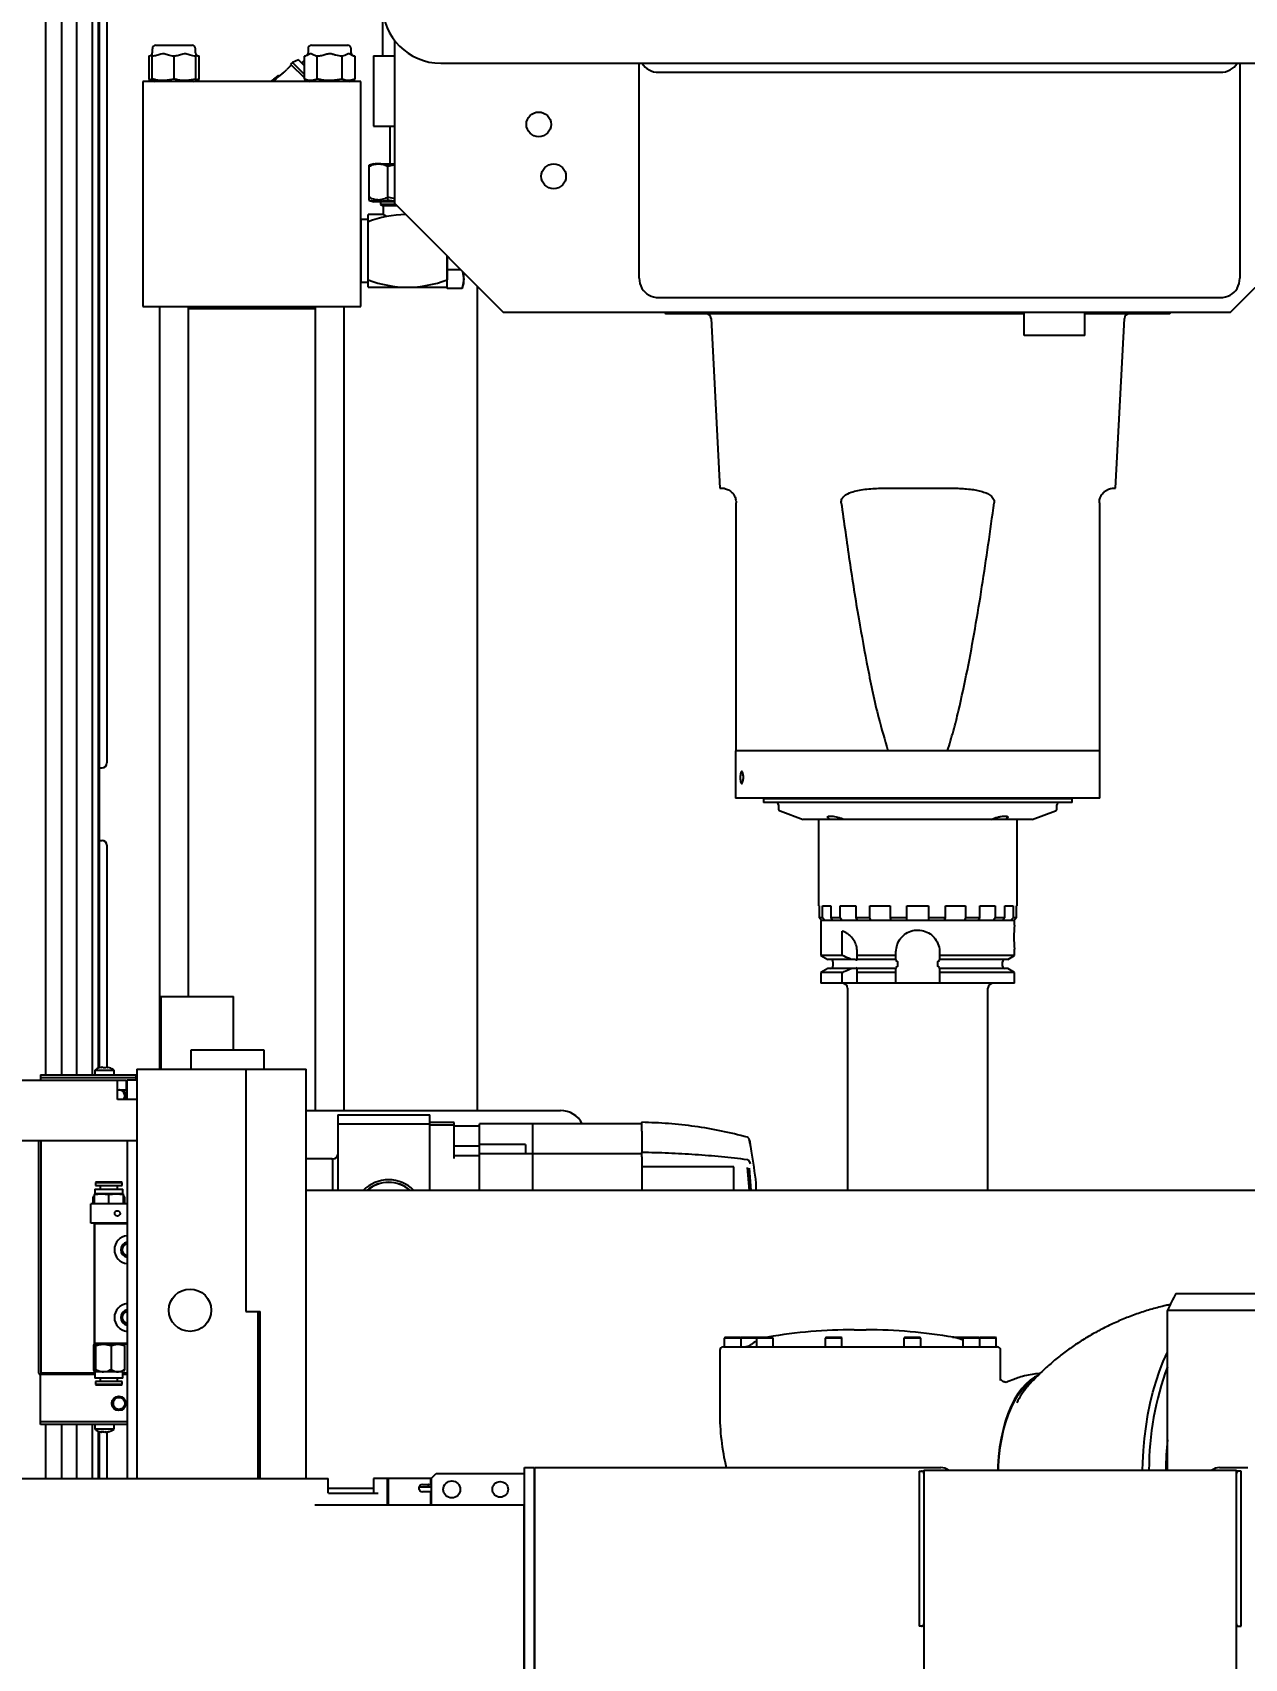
# Model space of a CAD drawing. Header units: inches. Extents: x -347369 to -260369, y 119522 to 149869.
# Drawn here: x -282846 to -282345, y 139435 to 140106 of the extents above; entities that cross this region are included whole.
import ezdxf

# ---------------------------------------------------------------- set-up
doc = ezdxf.new("R2010")
doc.units = ezdxf.units.IN
doc.header["$LTSCALE"] = 300
doc.layers.add('MACCHINA', color=40, linetype='Continuous')
doc.layers.add('QUOTE', color=7, linetype='Continuous')
doc.styles.get("Standard").update_dxf_attribs({"font": 'romans.shx'})
doc.dimstyles.new('sc1a100_pollici', dxfattribs={"dimscale": 100, "dimtxt": 3, "dimasz": 3, "dimexe": 0, "dimexo": 0, "dimgap": 1, "dimtad": 1, "dimzin": 12, "dimdsep": 46, "dimtxsty": 'Standard', "dimblk": 'CLOSEDBLANK', "dimcen": 1, "dimclrd": 253, "dimclre": 253, "dimclrt": 2, "dimadec": 0, "dimazin": 3, "dimtfac": 1, "dimtmove": 0, "dimatfit": 1, "dimldrblk": 'CLOSEDBLANK', "dimfxl": 1, "dimtolj": 1, "dimtzin": 0, "dimarcsym": 0})

# ---------------------------------------------------------------- blocks, each defined once
blk = doc.blocks.new('_ClosedBlank')
at = {"color": 0, "linetype": 'ByBlock', "lineweight": -2}
for p, q in [((-1, 0.1667), (0, 0)), ((-1, 0.1667), (-1, -0.1667)), ((0, 0), (-1, -0.1667))]:
    blk.add_line(p, q, dxfattribs=at)
blk = doc.blocks.new('*D10')
at = {"layer": 'Defpoints', "color": 0, "transparency": 16777216}
for p in [(-300380.17, 144199.66), (-282330.17, 140899.66), (-300380.17, 139125.63)]:
    blk.add_point(p, dxfattribs=at)
at = {"layer": 'QUOTE', "color": 253, "lineweight": -2, "transparency": 16777216}
for p, q in [((-300380.17, 139125.63), (-300380.17, 144199.66)), ((-282630.17, 144199.66), (-300080.17, 144199.66)), ((-282330.17, 140899.66), (-282330.17, 144199.66))]:
    blk.add_line(p, q, dxfattribs=at)
at = {"layer": 'QUOTE', "color": 253, "lineweight": -2, "transparency": 16777216, "xscale": 300, "yscale": 300, "zscale": 300, "rotation": 180}
blk.add_blockref('_ClosedBlank', (-300380.17, 144199.66), dxfattribs=at)
at = {"layer": 'QUOTE', "color": 253, "lineweight": -2, "transparency": 16777216, "xscale": 300, "yscale": 300, "zscale": 300}
blk.add_blockref('_ClosedBlank', (-282330.17, 144199.66), dxfattribs=at)
at = {"layer": 'QUOTE', "color": 2, "transparency": 16777216, "char_height": 300, "attachment_point": 5}
for s, insert in [('\\A1;18050', (-291355.17, 144449.66)), ('\\A1;[59\'-2 5/8"]', (-291355.17, 143871.08))]:
    blk.add_mtext(s, dxfattribs=dict(at, insert=insert))
blk = doc.blocks.new('A$C27be3406')
at = {"layer": 'MACCHINA'}
for p, q in [((-371, 1370), (-371, 1097)), ((-510.14, 1204.85), (-510.14, 676.15)), ((-503.64, 1204.85), (-503.64, 676.15)), ((-497.36, 1204.85), (-497.36, 676.15)), ((-490.86, 1204.85), (-490.86, 676.15)), ((-488.5, 1202.11), (-488.5, 678.89)), ((-488, 1201.93), (-488, 679.05)), ((-484.89, 1155), (-484.89, 805)), ((-366, 1036), (-366, 1103.34)), ((-467.54, 1096.87), (-467.54, 1087.44)), ((-466.15, 1087.44), (-466.15, 1096.87)), ((-466.08, 1099.94), (-466.08, 1098.33)), ((-457.15, 1096.87), (-457.15, 1087.44)), ((-448.22, 1098.33), (-448.22, 1099.94)), ((-448.15, 1087.44), (-448.15, 1096.87)), ((-446.76, 1087.44), (-446.76, 1096.87)), ((-405.77, 1095.39), (-408.24, 1094.33)), ((-403.24, 1092.87), (-405.77, 1095.39)), ((-403.24, 1095.3), (-404.46, 1094.08)), ((-403.24, 1087.44), (-403.24, 1096.87)), ((-401.78, 1099.94), (-401.78, 1098.33)), ((-398.05, 1087.44), (-398.05, 1096.87)), ((-387.65, 1087.44), (-387.65, 1096.87)), ((-383.92, 1098.33), (-383.92, 1099.94)), ((-382.46, 1096.87), (-382.46, 1087.44)), ((-374.75, 1097), (-374.75, 1068)), ((-374.75, 1097), (-366, 1097)), ((-414.2, 1088.74), (-416.01, 1087.37)), ((-414.9, 1087.58), (-415.26, 1087.94)), ((-413.98, 1088.52), (-415.04, 1087.72)), ((-414.09, 1088.82), (-414.2, 1088.74)), ((-413.98, 1088.52), (-414.2, 1088.74)), ((-413.89, 1088.62), (-414.09, 1088.82)), ((-412.11, 1089.96), (-414, 1088.54)), ((-408.95, 1092.92), (-410.53, 1091.33)), ((-408.24, 1094.33), (-408.95, 1093.62)), ((-408.95, 1093.62), (-403.24, 1087.92)), ((-403.24, 1089.33), (-408.24, 1094.33)), ((-347, 1094), (5, 1094)), ((-265, 1005.26), (-265, 1094)), ((-257, 1090.24), (-25, 1090.24)), ((-17, 1094), (-17, 1005.26)), ((-380, 1086.5), (-470, 1086.5)), ((-470, 1086.5), (-470, 993.5)), ((-467.54, 1087.44), (-465.21, 1086.5)), ((-449.09, 1086.5), (-446.76, 1087.44)), ((-446.76, 1087.44), (-448.15, 1087.09)), ((-416.29, 1087.16), (-416.87, 1086.72)), ((-416.66, 1086.5), (-416.22, 1086.83)), ((-416.22, 1086.83), (-416.44, 1087.05)), ((-416.09, 1086.96), (-416.29, 1087.16)), ((-415.81, 1087.17), (-416.24, 1086.85)), ((-416.01, 1087.37), (-415.65, 1087.02)), ((-414.9, 1087.58), (-415.65, 1087.02)), ((-403.24, 1087.44), (-400.91, 1086.5)), ((-402.64, 1086.5), (-402.58, 1086.55)), ((-402.45, 1087.12), (-401.88, 1086.55)), ((-401.88, 1086.55), (-401.64, 1086.79)), ((-384.79, 1086.5), (-382.46, 1087.44)), ((-380, 993.5), (-380, 1086.5)), ((-374.75, 1068), (-366, 1068)), ((-368, 1068), (-368, 1052.5)), ((-374.5, 1052.5), (-376.59, 1051.94)), ((-376.59, 1051.94), (-372.69, 1052.5)), ((-376.59, 1037.31), (-376.59, 1051.94)), ((-374.5, 1052.5), (-366, 1052.5)), ((-372.69, 1052.5), (-368.79, 1051.94)), ((-366, 1051.97), (-368.79, 1051.29)), ((-368.79, 1037.31), (-368.79, 1051.94)), ((-376.59, 1037.31), (-374.5, 1036.75)), ((-372.69, 1036.75), (-376.59, 1037.31)), ((-366, 1036.75), (-374.5, 1036.75)), ((-368.79, 1037.31), (-372.69, 1036.75)), ((-371.8, 1036.75), (-371.8, 1035.7)), ((-371.8, 1035.7), (-370.72, 1035.08)), ((-365.7, 1035.7), (-371.8, 1035.7)), ((-370.72, 1035.08), (-370.72, 1031.43)), ((-365.08, 1035.08), (-370.72, 1035.08)), ((-366, 1038.03), (-368.79, 1038.71)), ((-366, 1036), (-321, 991)), ((-21, 991), (24, 1036)), ((-379.77, 1029.5), (-380, 1029.1)), ((-377, 1029.5), (-379.77, 1029.5)), ((-379.77, 1003.5), (-379.77, 1029.5)), ((-370.61, 1031.5), (-377, 1031.5)), ((-377, 1001.5), (-377, 1031.5)), ((-376.99, 1004.51), (-376.99, 1028.49)), ((-344.39, 1014.39), (-344.39, 1004.51)), ((-344.38, 1000.91), (-344.38, 1014.38)), ((-338.71, 1008.71), (-344.38, 1008.71)), ((-337.95, 1007.95), (-337.5, 1004.81)), ((-337.5, 1003), (-337.5, 1007.5)), ((-380, 1003.9), (-379.77, 1003.5)), ((-379.77, 1003.5), (-377, 1003.5)), ((-377, 1001.5), (-344.38, 1001.5)), ((-338.06, 1000.91), (-344.38, 1000.91)), ((-337.5, 1004.81), (-338.06, 1000.91)), ((-338.06, 1000.91), (-337.5, 1003)), ((-331.89, 1001.89), (-331.89, 661.5)), ((-257, 997.24), (-25, 997.24)), ((-470, 993.5), (-380, 993.5)), ((-463.15, 993.5), (-463.15, 678.5)), ((-451.15, 708.5), (-451.15, 993.5)), ((-398.85, 992.5), (-451.15, 992.5)), ((-398.85, 993.5), (-398.85, 661.5)), ((-386.85, 661.5), (-386.85, 993.5)), ((-21, 991), (-321, 991)), ((-254.5, 991), (-254, 990.5)), ((-106, 990.5), (-254, 990.5)), ((-235.36, 988.6), (-231.69, 918.5)), ((-106, 981.5), (-106, 991)), ((-81, 981.5), (-81, 991)), ((-46, 990.5), (-81, 990.5)), ((-68.31, 918.5), (-64.64, 988.6)), ((-46, 990.5), (-45.5, 991)), ((-81, 981.5), (-106, 981.5)), ((-231.69, 918.5), (-231, 918.5)), ((-160.57, 918.5), (-139.43, 918.5)), ((-69, 918.5), (-68.31, 918.5)), ((-225.25, 810), (-225.25, 790.5)), ((-74.75, 810), (-225.25, 810)), ((-74.75, 790.5), (-74.75, 810)), ((-488, 803), (-486.83, 803)), ((-74.75, 790.5), (-225.25, 790.5)), ((-213.75, 790.2), (-213.75, 788.7)), ((-86.25, 790.2), (-213.75, 790.2)), ((-86.25, 788.7), (-213.75, 788.7)), ((-207.5, 787.7), (-207.5, 786.13)), ((-180.73, 790.5), (-180.7, 790.38)), ((-180.7, 790.38), (-180.7, 790.2)), ((-119.3, 790.38), (-180.7, 790.38)), ((-119.3, 790.38), (-119.27, 790.5)), ((-119.3, 790.2), (-119.3, 790.38)), ((-92.5, 786.13), (-92.5, 787.7)), ((-86.25, 788.7), (-86.25, 790.2)), ((-206.84, 785.19), (-197.27, 781.7)), ((-102.73, 781.7), (-197.27, 781.7)), ((-191, 781.7), (-191, 746)), ((-109, 746), (-109, 781.7)), ((-102.73, 781.7), (-93.16, 785.19)), ((-488, 773), (-486.83, 773)), ((-484.89, 771), (-484.89, 679.31)), ((-191, 746), (-190.75, 746)), ((-190.75, 746), (-190.75, 741)), ((-189.37, 746), (-185.93, 746)), ((-189.37, 741), (-189.37, 746)), ((-185.93, 746), (-185.93, 741)), ((-182, 746), (-175.63, 746)), ((-182, 741), (-182, 746)), ((-175.63, 746), (-175.63, 741)), ((-169.75, 746), (-161.44, 746)), ((-169.75, 741), (-169.75, 746)), ((-161.44, 746), (-161.44, 741)), ((-154.5, 746), (-145.5, 746)), ((-154.5, 740), (-154.5, 746)), ((-145.5, 746), (-145.5, 740)), ((-138.56, 746), (-130.25, 746)), ((-138.56, 741), (-138.56, 746)), ((-130.25, 746), (-130.25, 741)), ((-124.37, 746), (-118, 746)), ((-124.37, 741), (-124.37, 746)), ((-118, 746), (-118, 741)), ((-114.07, 746), (-110.63, 746)), ((-114.07, 741), (-114.07, 746)), ((-110.63, 746), (-110.63, 741)), ((-109.25, 746), (-109, 746)), ((-109.25, 741), (-109.25, 746)), ((-189.37, 741), (-190.75, 741)), ((-190, 740), (-190, 725.52)), ((-110, 740), (-190, 740)), ((-182, 741), (-185.93, 741)), ((-169.75, 741), (-175.63, 741)), ((-154.5, 741), (-161.44, 741)), ((-138.56, 741), (-145.5, 741)), ((-124.37, 741), (-130.25, 741)), ((-114.07, 741), (-118, 741)), ((-109.25, 741), (-110.63, 741)), ((-110, 738), (-110, 740)), ((-181.22, 725.52), (-181.22, 735.56)), ((-190, 725.52), (-187.15, 723.88)), ((-181.22, 725.52), (-190, 725.52)), ((-175, 723.88), (-175, 727)), ((-159, 725.52), (-175, 725.52)), ((-159, 725.52), (-159, 727)), ((-141, 727), (-141, 725.52)), ((-110, 725.52), (-141, 725.52)), ((-112.85, 723.88), (-110, 725.52)), ((-110, 725.52), (-110, 728.06)), ((-187.15, 720.13), (-190, 718.48)), ((-175.9, 723.88), (-187.15, 723.88)), ((-175.9, 720.13), (-187.15, 720.13)), ((-185, 722.88), (-185, 721.13)), ((-159, 723.88), (-175, 723.88)), ((-159, 720.13), (-175, 720.13)), ((-175, 714), (-175, 720.13)), ((-158.31, 722.88), (-158.31, 721.13)), ((-141.69, 721.13), (-141.69, 722.88)), ((-112.85, 723.88), (-141, 723.88)), ((-112.85, 720.13), (-141, 720.13)), ((-115, 721.13), (-115, 722.88)), ((-110, 718.48), (-112.85, 720.13)), ((-190, 718.48), (-190, 714)), ((-181.22, 718.48), (-190, 718.48)), ((-110, 714), (-190, 714)), ((-181.22, 714), (-181.22, 718.48)), ((-179, 712), (-179, 628.5)), ((-159, 718.48), (-175, 718.48)), ((-159, 714), (-159, 718.48)), ((-110, 718.48), (-141, 718.48)), ((-141, 718.48), (-141, 714)), ((-121, 628.5), (-121, 712)), ((-110, 714), (-110, 718.48)), ((-462.5, 708.5), (-462.5, 678.5)), ((-462.5, 708.5), (-432.5, 708.5)), ((-432.5, 686.5), (-432.5, 708.5)), ((-450, 678.5), (-450, 686.5)), ((-450, 686.5), (-420, 686.5)), ((-420, 686.5), (-420, 678.5)), ((-488, 679.05), (-488.01, 679.07)), ((-486.8, 679.32), (-486.76, 679.26)), ((-486.45, 679.32), (-486.45, 679.05)), ((-485.3, 679.32), (-485.3, 679.05)), ((-484.95, 679.32), (-484.99, 679.26)), ((-483.75, 679.05), (-483.74, 679.07)), ((-472.5, 678.5), (-472.5, 509.5)), ((-472.5, 678.5), (-402.5, 678.5)), ((-427.5, 678.5), (-427.5, 578.5)), ((-402.5, 509.5), (-402.5, 678.5)), ((-804.2, 674), (-476.8, 674)), ((-512.23, 676.15), (-472.87, 676.15)), ((-512.23, 676.15), (-512.23, 674)), ((-512.23, 675.15), (-472.87, 675.15)), ((-489.87, 678.15), (-489.87, 676.15)), ((-489.87, 678.15), (-481.87, 678.15)), ((-481.87, 676.15), (-481.87, 678.15)), ((-480.5, 666), (-480.5, 674)), ((-476.8, 670), (-476.8, 674)), ((-472.5, 674), (-476.5, 674)), ((-476.5, 666), (-476.5, 674)), ((-472.87, 676.15), (-472.87, 674)), ((-480.5, 670), (-476.8, 670)), ((-472.5, 666), (-480.5, 666)), ((-402.5, 661.5), (-297.5, 661.5)), ((-389.5, 659.68), (-389.5, 628.5)), ((-389.5, 659.68), (-351.5, 659.68)), ((-351.5, 628.5), (-351.5, 659.68)), ((-351.5, 655.85), (-389.5, 655.85)), ((-341.5, 656.54), (-351.5, 656.54)), ((-351.5, 655.61), (-341.5, 655.61)), ((-341.5, 641.72), (-341.5, 656.54)), ((-331, 654.95), (-341.5, 654.95)), ((-264, 655.98), (-331, 655.98)), ((-331, 628.5), (-331, 655.98)), ((-309, 628.5), (-309, 655.98)), ((-264, 652.91), (-264, 654.75)), ((-264, 652.9), (-264, 644.38)), ((-472.5, 649), (-657.5, 649)), ((-513, 553), (-513, 649)), ((-512, 553), (-512, 649)), ((-476.5, 649), (-476.5, 509.5)), ((-331, 646.68), (-341.5, 646.68)), ((-312, 647.37), (-331, 647.37)), ((-312, 647.37), (-312, 643.55)), ((-219.52, 649.31), (-218.72, 644.67)), ((-218.87, 646.23), (-219.03, 647)), ((-392, 641.5), (-402.5, 641.5)), ((-391.5, 628.5), (-391.5, 641.5)), ((-331, 642.74), (-341.5, 642.74)), ((-264, 643.55), (-331, 643.55)), ((-264, 642.31), (-264, 640.48)), ((-264, 640.46), (-264, 628.5)), ((-226, 638.15), (-264, 638.15)), ((-226, 628.5), (-226, 638.15)), ((-219.12, 639.51), (-219.33, 640.09)), ((-489.2, 632), (-489.5, 631.7)), ((-489.5, 631.7), (-489.5, 630.5)), ((-489.5, 631.7), (-478.5, 631.7)), ((-489.2, 632), (-478.8, 632)), ((-478.5, 631.7), (-478.8, 632)), ((-478.5, 630.5), (-478.5, 631.7)), ((-219.47, 628.5), (-220.24, 637.92)), ((-218.78, 628.5), (-219.52, 637.69)), ((-216.7, 628.5), (-216.7, 631.5)), ((-490, 625.75), (-490.54, 625.47)), ((-490.54, 623), (-490.54, 625.47)), ((-490, 626.4), (-490.13, 626.27)), ((-490, 626.75), (-487, 627)), ((-478, 627), (-490, 627)), ((-490, 623), (-490, 626.75)), ((-489.75, 629), (-489.75, 627)), ((-489.75, 629), (-478.25, 629)), ((-489.5, 630.5), (-478.5, 630.5)), ((-487.55, 630.5), (-487.55, 629)), ((-487, 627), (-484, 626.75)), ((-484, 626.75), (-481, 627)), ((-484, 623), (-484, 626.75)), ((-481, 627), (-478, 626.75)), ((-480.45, 629), (-480.45, 630.5)), ((-478.25, 627), (-478.25, 629)), ((-478, 623), (-478, 626.75)), ((-477.87, 626.27), (-478, 626.4)), ((-477.46, 623), (-477.46, 625.47)), ((180.34, 628.5), (-402.5, 628.5)), ((-491.5, 615), (-491.5, 623)), ((-476.5, 623), (-491.5, 623)), ((-476.5, 615), (-491.5, 615)), ((-490, 614.8), (-489.8, 615)), ((-490, 565.2), (-490, 614.8)), ((-490, 614.8), (-476.5, 614.8)), ((-489.8, 565), (-489.8, 615)), ((-43.38, 585.9), (7.12, 585.9)), ((-427.5, 578.5), (-421.5, 578.5)), ((-422.5, 578.5), (-422.5, 509.5)), ((-421.5, 509.5), (-421.5, 578.5)), ((-46.88, 512.95), (-46.88, 578.92)), ((-5.31, 578.92), (-46.88, 578.92)), ((-176.26, 570.9), (-171.26, 570.9)), ((-490.4, 564.41), (-490.4, 554.53)), ((-489.9, 565), (-490.07, 564.9)), ((-476.5, 565.2), (-490, 565.2)), ((-489.8, 565), (-490, 565.2)), ((-476.5, 565), (-489.9, 565)), ((-489.49, 564.41), (-489.49, 554.53)), ((-483.09, 564.41), (-483.09, 554.53)), ((-477.93, 564.9), (-478.1, 565)), ((-477.6, 564.41), (-477.6, 554.53)), ((-229.57, 567.9), (-229.97, 567.5)), ((-229.97, 567.5), (-229.97, 563.9)), ((-209.65, 567.5), (-229.97, 567.5)), ((-229.57, 567.9), (-223.37, 567.9)), ((-222.97, 567.5), (-223.37, 567.9)), ((-222.76, 567.9), (-223.06, 567.59)), ((-222.97, 563.9), (-222.97, 567.5)), ((-222.76, 567.9), (-216.56, 567.9)), ((-216.25, 567.9), (-216.65, 567.5)), ((-216.65, 567.5), (-216.65, 563.9)), ((-216.4, 567.74), (-216.56, 567.9)), ((-216.25, 567.9), (-210.05, 567.9)), ((-209.65, 567.5), (-210.05, 567.9)), ((-209.65, 563.9), (-209.65, 567.5)), ((-187.88, 567.9), (-188.28, 567.5)), ((-188.28, 567.5), (-188.28, 563.9)), ((-181.28, 567.5), (-188.28, 567.5)), ((-187.88, 567.9), (-181.68, 567.9)), ((-181.28, 567.5), (-181.68, 567.9)), ((-181.28, 563.9), (-181.28, 567.5)), ((-155.3, 567.9), (-155.7, 567.5)), ((-155.7, 567.5), (-155.7, 563.9)), ((-148.7, 567.5), (-155.7, 567.5)), ((-155.3, 567.9), (-149.1, 567.9)), ((-148.7, 567.5), (-149.1, 567.9)), ((-148.7, 563.9), (-148.7, 567.5)), ((-135.61, 567.9), (-131.27, 567.9)), ((-117.55, 567.5), (-133.75, 567.5)), ((-130.96, 567.9), (-131.36, 567.5)), ((-131.36, 567.5), (-131.36, 563.9)), ((-131.12, 567.74), (-131.27, 567.9)), ((-130.96, 567.9), (-124.76, 567.9)), ((-124.36, 567.5), (-124.76, 567.9)), ((-124.15, 567.9), (-124.46, 567.59)), ((-124.36, 563.9), (-124.36, 567.5)), ((-124.15, 567.9), (-117.95, 567.9)), ((-117.55, 567.5), (-117.95, 567.9)), ((-117.55, 563.9), (-117.55, 567.5)), ((-231.76, 562.4), (-231.76, 536.9)), ((-230.26, 563.9), (-117.26, 563.9)), ((-115.76, 549.91), (-115.76, 562.4)), ((-513, 553), (-512.5, 552.5)), ((-512.5, 552.5), (-512, 553)), ((-489.75, 552.5), (-512.5, 552.5)), ((-512.23, 531.85), (-512.23, 552.5)), ((-489.75, 553), (-512, 553)), ((-490.07, 553.67), (-489.9, 553.5)), ((-478.1, 553.5), (-489.9, 553.5)), ((-489.75, 553.5), (-489.75, 551)), ((-478.25, 551), (-489.75, 551)), ((-487.55, 551), (-487.55, 549.5)), ((-480.45, 549.5), (-480.45, 551)), ((-478.25, 551), (-478.25, 553.5)), ((-476.5, 553), (-478.25, 553)), ((-476.5, 552.5), (-478.25, 552.5)), ((-478.1, 553.5), (-477.93, 553.67)), ((-489.5, 549.5), (-489.5, 548.3)), ((-478.5, 549.5), (-489.5, 549.5)), ((-489.5, 548.3), (-489.2, 548)), ((-478.5, 548.3), (-489.5, 548.3)), ((-478.8, 548), (-489.2, 548)), ((-478.8, 548), (-478.5, 548.3)), ((-478.5, 548.3), (-478.5, 549.5)), ((-113.42, 549.15), (-113.5, 549.13)), ((-482.12, 539.52), (-482.12, 541.49)), ((-476.5, 532.85), (-512.23, 532.85)), ((-476.5, 531.85), (-512.23, 531.85)), ((-510.14, 531.85), (-510.14, 509.5)), ((-503.64, 531.85), (-503.64, 509.5)), ((-497.36, 531.85), (-497.36, 509.5)), ((-490.86, 531.85), (-490.86, 509.5)), ((-489.87, 531.85), (-489.87, 529.85)), ((-481.87, 529.85), (-481.87, 531.85)), ((-481.87, 529.85), (-489.87, 529.85)), ((-488.5, 529.11), (-488.5, 509.5)), ((-488, 528.93), (-488, 509.5)), ((-486.95, 528.68), (-486.93, 528.71)), ((-486.76, 528.68), (-486.69, 528.93)), ((-486.51, 528.68), (-486.34, 528.94)), ((-486.05, 528.68), (-486.11, 528.92)), ((-485.24, 528.68), (-485.31, 528.8)), ((-484.99, 528.68), (-485, 528.72)), ((-484.89, 528.7), (-484.89, 509.5)), ((-484.8, 528.68), (-484.84, 528.76)), ((-422.5, 524.69), (-421.5, 524.94)), ((-349.92, 510.5), (-348.92, 511.5)), ((-348.92, 511.5), (-312.42, 511.5)), ((-312.42, 375), (-312.42, 514)), ((-312.42, 514), (-308.42, 514)), ((-308.42, 514), (-308.42, 375)), ((-308.12, 418), (-308.12, 514)), ((-308.12, 514), (-140.42, 514)), ((-149.42, 512.5), (-149.42, 448.5)), ((-149.42, 512.5), (-147.42, 512.5)), ((-147.42, 512.95), (-147.42, 48.5)), ((-147.42, 512.95), (-18.42, 512.95)), ((-25.42, 514), (-13.72, 514)), ((-18.42, 48.5), (-18.42, 512.95)), ((-16.42, 512.5), (-18.42, 512.5)), ((-16.42, 448.5), (-16.42, 512.5)), ((-1220, 509.5), (-393.42, 509.5)), ((-393.42, 503.5), (-393.42, 509.5)), ((-374.81, 505.3), (-393.42, 505.3)), ((-374.81, 509.5), (-374.81, 503.5)), ((-351.02, 509.5), (-374.81, 509.5)), ((-368.92, 498.5), (-368.92, 509.5)), ((-368.92, 506), (-368.52, 506)), ((-368.92, 504), (-368.52, 504)), ((-368.52, 498.5), (-368.52, 509.5)), ((-355.93, 505), (-355.92, 505)), ((-355.92, 506), (-350.92, 506)), ((-355.92, 504.97), (-355.92, 506)), ((-354.52, 507), (-351.02, 507)), ((-350.92, 504), (-354.52, 504)), ((-352.04, 506), (-352.04, 506.8)), ((-351.02, 507), (-351.02, 509.5)), ((-351.02, 498.5), (-351.02, 504)), ((-350.92, 509.5), (-350.92, 498.5)), ((-312.58, 498.5), (-399.03, 498.5)), ((-393.35, 503.5), (-372.81, 503.5)), ((-368.52, 500.97), (-368.92, 500.97)), ((-368.92, 499.5), (-368.52, 499.5)), ((-350.92, 500.97), (-351.02, 500.97)), ((-351.02, 499.5), (-350.92, 499.5)), ((-312.58, 391.5), (-312.58, 498.5)), ((-312.58, 498.5), (-312.42, 498.5)), ((-312.42, 493.5), (-312.58, 493.5)), ((-308.12, 493.5), (-308.42, 493.5)), ((-312.42, 457.5), (-312.58, 457.5)), ((-308.12, 457.5), (-308.42, 457.5)), ((-312.58, 456.1), (-312.42, 456.1)), ((-308.42, 456.1), (-308.12, 456.1)), ((-312.58, 447.64), (-312.42, 447.64)), ((-308.42, 447.64), (-308.12, 447.64)), ((-147.42, 448.5), (-149.42, 448.5)), ((-18.42, 448.5), (-16.42, 448.5)), ((-312.58, 441.14), (-312.42, 441.14)), ((-308.42, 441.14), (-308.12, 441.14))]:
    blk.add_line(p, q, dxfattribs=at)
at = {"layer": 'MACCHINA', "flags": 128}
for points in [[(-190.75, 741), (-189.78, 740.03), (-189.75, 740)], [(-188.44, 740), (-188.47, 740.03), (-189.37, 741)], [(-185.93, 741), (-185.03, 740.03), (-185, 740)], [(-181.29, 740), (-181.31, 740.03), (-182, 741)], [(-175.63, 741), (-174.95, 740.03), (-174.92, 740)], [(-169.37, 740), (-169.38, 740.03), (-169.75, 741)], [(-161.44, 741), (-161.06, 740.03), (-161.05, 740)], [(-138.95, 740), (-138.94, 740.03), (-138.56, 741)], [(-130.25, 741), (-130.62, 740.03), (-130.63, 740)], [(-125.08, 740), (-125.05, 740.03), (-124.37, 741)], [(-118, 741), (-118.69, 740.03), (-118.71, 740)], [(-115, 740), (-114.97, 740.03), (-114.07, 741)], [(-110.63, 741), (-111.53, 740.03), (-111.56, 740)], [(-110.25, 740), (-110.22, 740.03), (-109.25, 741)], [(-476.91, 667.5), (-477.09, 666.49), (-477.32, 666)], [(-57.12, 512.95), (-57.04, 515.99), (-56.78, 521.06), (-56.34, 526.08), (-55.72, 531.02), (-54.93, 535.87), (-53.98, 540.59), (-52.86, 545.17), (-51.59, 549.58), (-50.16, 553.81), (-48.59, 557.82), (-46.89, 561.61), (-46.88, 561.64)], [(-100.48, 551.92), (-101.72, 551.3), (-103.56, 550.06), (-105.34, 548.5), (-107.03, 546.61), (-108.63, 544.42), (-110.13, 541.94), (-111.5, 539.2), (-112.74, 536.21), (-113.83, 533.01), (-114.78, 529.62), (-115.56, 526.07), (-116.18, 522.39), (-116.62, 518.62), (-116.89, 514.78), (-116.95, 512.95)], [(-116.7, 512.95), (-116.64, 514.73), (-116.37, 518.53), (-115.94, 522.26), (-115.33, 525.89), (-114.55, 529.4), (-113.62, 532.75), (-112.54, 535.91), (-111.31, 538.86), (-109.96, 541.57), (-108.48, 544.02), (-106.9, 546.18), (-105.23, 548.05), (-103.47, 549.6), (-101.66, 550.82), (-101.51, 550.9)], [(-486.75, 528.72), (-486.65, 528.71), (-486.51, 528.68)], [(-484.82, 528.71), (-484.88, 528.7), (-484.99, 528.68)]]:
    blk.add_lwpolyline(points, dxfattribs=at)
at = {"layer": 'MACCHINA'}
for centre, radius in [((-306.5, 1068.73), 5.1), ((-300.35, 1047.28), 5.1), ((-480.5, 619), 1.1), ((-450.5, 579), 8.75), ((-479.87, 540.5), 2.96), ((-479.87, 540.5), 2.46), ((-342.42, 505), 3.5), ((-322.42, 505), 3.25)]:
    blk.add_circle(centre, radius, dxfattribs=at)
for centre, radius, start, end in [((-347, 1118), 24, 180, 270), ((-464.61, 1099.94), 1.46, 90, 180), ((-449.69, 1099.94), 1.46, 0, 90), ((-400.31, 1099.94), 1.46, 90, 180), ((-385.39, 1099.94), 1.46, 0, 90), ((-467.54, 1098.33), 1.46, 270, 359.8175), ((-446.76, 1098.33), 1.46, 180, 269.86312), ((-403.24, 1098.33), 1.46, 270, 0), ((-382.46, 1098.33), 1.46, 180, 270), ((-421.14, 1101.94), 15, 307.00654, 315), ((-409.3, 1093.27), 0.5, 315, 45), ((-257.09, 1098.34), 8.1, 212.41315, 270.62437), ((-24.91, 1098.34), 8.1, 269.37563, 327.58685), ((-362.53, 1014.63), 90.28, 127.00654, 127.2391), ((-402.23, 1086.2), 0.5, 45, 135), ((-360.69, 985.72), 45.77, 90.99427, 110.8642), ((-360.69, 1047.28), 45.77, 249.1358, 290.8642), ((-257.09, 1005.34), 8.1, 212.41315, 270.62437), ((-24.91, 1005.34), 8.1, 269.37563, 327.58685), ((-237.36, 988.5), 2, 3, 90), ((-62.64, 988.5), 2, 90, 177), ((-486.86, 804.97), 1.97, 271.01019, 0.97576), ((-208.5, 787.7), 1, 0, 90), ((-206.5, 786.13), 1, 180, 250), ((-93.5, 786.13), 1, 290, 0), ((-91.5, 787.7), 1, 90, 180), ((-486.86, 771.03), 1.97, 359.02424, 88.98981), ((-70.17, 733), 40.15, 172.84572, 187.06446), ((-186, 722.88), 1, 0, 90), ((-186, 721.13), 1, 270, 0), ((-114, 722.88), 1, 90, 180), ((-114, 721.13), 1, 180, 270), ((-181, 712), 2, 0, 90), ((-119, 712), 2, 90, 180), ((-485.87, 672.38), 7.03, 107.68791, 124.70805), ((-485.87, 672.38), 7, 97.58949, 107.658), ((-486.36, 677.69), 1.69, 105.01565, 120.75108), ((-485.46, 673.27), 6.13, 99.31701, 106.76112), ((-485.87, 671.31), 7.75, 85.7473, 94.2527), ((-486.29, 673.27), 6.13, 73.23888, 80.68299), ((-485.38, 677.69), 1.69, 59.24892, 74.98435), ((-485.87, 672.38), 7, 72.342, 82.41051), ((-485.87, 672.38), 7.03, 55.29195, 72.31209), ((-479.87, 667.5), 2.46, 322.40123, 104.78539), ((-479.87, 667.5), 2.96, 0, 57.67438), ((-297.5, 651.5), 10, 26.63429, 90), ((-593.72, 584), 380, 7.18076, 9.19067), ((-392, 641), 0.5, 0, 90), ((-391.5, 643.5), 2, 270, 0), ((-368.5, 618.14), 14.72, 44.75728, 135.24272), ((-368.5, 618.13), 13.72, 49.09791, 130.90209), ((-368.5, 618.23), 13.51, 49.47255, 130.52745), ((-476, 604), 5.75, 94.98854, 265.01146), ((-476, 604), 3.15, 99.1332, 260.8668), ((-476, 604), 3, 99.59407, 260.40593), ((-476, 604), 2.5, 101.53696, 258.46304), ((44.26, 537.72), 100.01, 151.19867, 155.67123), ((-476, 576), 5.75, 94.98854, 265.01146), ((-476, 576), 3.15, 99.1332, 260.8668), ((-476, 576), 3, 99.59407, 260.40593), ((-476, 576), 2.5, 101.53696, 258.46304), ((-176.26, 357.61), 213.29, 90, 99.62117), ((-171.26, 357.61), 213.29, 80.27023, 90), ((-221.6, 568.4), 4.5, 270, 309.0523), ((-209.94, 554.03), 14, 118.62519, 129.0523), ((-137.58, 554.03), 14, 63.62345, 80.27023), ((-230.26, 562.4), 1.5, 90, 180), ((-117.26, 562.4), 1.5, 0, 90), ((70.03, 512.68), 124.56, 159.81991, 179.87397), ((-80.66, 526.76), 31.7, 139.29024, 153.81559), ((-131.76, 536.9), 100, 180, 193.2382), ((-485.87, 535.63), 7.02, 235.29195, 257.66181), ((-485.73, 535.95), 7.34, 254.95267, 261.96082), ((-486.23, 532.86), 4.23, 250.58368, 260.24182), ((-486.09, 534.64), 6.02, 257.66043, 261.78959), ((-486.69, 535.55), 6.62, 265.39648, 274.60352), ((-486.25, 530.09), 1.49, 229.41624, 249.95568), ((-485.24, 532.08), 3.49, 250.13648, 256.68392), ((-485.18, 530.09), 1.49, 229.41624, 249.95568), ((-486.48, 529.91), 1.29, 289.33387, 297.89204), ((-486.55, 532.26), 3.68, 283.44538, 292.51666), ((-486.1, 534.67), 6.05, 278.22386, 289.03336), ((-485.51, 528.95), 0.378, 316.26726, 347.48177), ((-485.66, 534.67), 6.05, 278.22386, 289.03336), ((-485.87, 535.63), 7.02, 282.33819, 304.70805), ((-483.91, 530.08), 1.15, 258.92374, 281.07626), ((96.14, 510.96), 143.75, 174.21791, 179.20875), ((96.09, 510.97), 143.7, 174.21697, 179.20969), ((-140.42, 509), 5, 52.18551, 90), ((-25.42, 509), 5, 90, 127.81449), ((-354.52, 505.5), 1.5, 90, 270)]:
    blk.add_arc(centre, radius, start, end, dxfattribs=at)
for centre, major_axis, start_param, end_param in [((-257, 1005.26), (0, -8.51), 4.712389, 5.235988), ((-25, 1005.26), (0, 8.51), 4.18879, 4.712389)]:
    blk.add_ellipse(centre, major_axis=major_axis, ratio=0.939693, start_param=start_param, end_param=end_param, dxfattribs=at)
for points, knots in [([(-464.61, 1101.4), (-464.51, 1101.4), (-464.36, 1101.4), (-463.43, 1101.4), (-462.47, 1101.4), (-461.27, 1101.4), (-459.53, 1101.4), (-457.15, 1101.4), (-454.77, 1101.4), (-453.03, 1101.4), (-451.83, 1101.4), (-450.87, 1101.4), (-449.94, 1101.4), (-449.79, 1101.4), (-449.69, 1101.4)], [0, 0, 0, 0, 0.119728, 0.18418, 0.25, 0.31582, 0.380272, 0.5, 0.619728, 0.68418, 0.75, 0.81582, 0.880272, 1, 1, 1, 1]), ([(-400.31, 1101.4), (-400.21, 1101.4), (-400.06, 1101.4), (-399.13, 1101.4), (-398.17, 1101.4), (-396.97, 1101.4), (-395.23, 1101.4), (-392.85, 1101.4), (-390.47, 1101.4), (-388.73, 1101.4), (-387.53, 1101.4), (-386.57, 1101.4), (-385.64, 1101.4), (-385.49, 1101.4), (-385.39, 1101.4)], [0, 0, 0, 0, 0.119728, 0.18418, 0.25, 0.31582, 0.380272, 0.5, 0.619728, 0.68418, 0.75, 0.81582, 0.880272, 1, 1, 1, 1]), ([(-466.15, 1097.35), (-466.26, 1097.28), (-466.71, 1097.02), (-467.18, 1096.93), (-467.54, 1096.87)], [0, 0, 0, 0, 0.236813, 1, 1, 1, 1]), ([(-457.15, 1096.87), (-457.91, 1096.96), (-459.3, 1097.13), (-461.01, 1097.97), (-462.72, 1097.76), (-464.29, 1097.09), (-465.53, 1096.94), (-466.15, 1096.87)], [0, 0, 0, 0, 0.24879, 0.455669, 0.593571, 0.7978, 1, 1, 1, 1]), ([(-466.15, 1096.87), (-466.15, 1096.97), (-466.15, 1097.11), (-466.15, 1097.7), (-466.15, 1097.82), (-466.15, 1097.88)], [0, 0, 0, 0, 0.497568, 0.748333, 1, 1, 1, 1]), ([(-448.15, 1096.87), (-448.91, 1096.96), (-450.3, 1097.13), (-452.01, 1097.97), (-453.72, 1097.76), (-455.29, 1097.09), (-456.53, 1096.94), (-457.15, 1096.87)], [0, 0, 0, 0, 0.24879, 0.455669, 0.593571, 0.7978, 1, 1, 1, 1]), ([(-448.15, 1097.88), (-448.15, 1097.88), (-448.15, 1097.97), (-448.15, 1097.52), (-448.15, 1097.05), (-448.15, 1096.93), (-448.15, 1096.87)], [0, 0, 0, 0, 0.000204, 0.295037, 0.645455, 1, 1, 1, 1]), ([(-446.76, 1096.87), (-447.2, 1096.97), (-447.66, 1097.08), (-448.12, 1097.32), (-448.15, 1097.34)], [0, 0, 0, 0, 0.933538, 1, 1, 1, 1]), ([(-398.05, 1096.87), (-398.48, 1096.96), (-399.29, 1097.13), (-400.28, 1097.97), (-401.26, 1097.77), (-402.16, 1097.07), (-402.88, 1096.94), (-403.24, 1096.87)], [0, 0, 0, 0, 0.248757, 0.455608, 0.593492, 0.79626, 1, 1, 1, 1]), ([(-387.65, 1096.87), (-388.53, 1096.97), (-389.85, 1097.13), (-391.53, 1097.67), (-392.93, 1098), (-394.49, 1097.57), (-396.17, 1097.04), (-397.42, 1096.93), (-398.05, 1096.87)], [0, 0, 0, 0, 0.248671, 0.373996, 0.499878, 0.647361, 0.822648, 1, 1, 1, 1]), ([(-382.46, 1096.87), (-382.9, 1096.96), (-383.7, 1097.13), (-384.69, 1097.97), (-385.67, 1097.77), (-386.57, 1097.07), (-387.29, 1096.94), (-387.65, 1096.87)], [0, 0, 0, 0, 0.248757, 0.455608, 0.593492, 0.79626, 1, 1, 1, 1]), ([(-466.15, 1087.09), (-466.34, 1087.1), (-466.81, 1087.13), (-467.27, 1087.33), (-467.54, 1087.44)], [0, 0, 0, 0, 0.411497, 1, 1, 1, 1]), ([(-457.15, 1087.44), (-458.39, 1087.21), (-460.9, 1086.73), (-463.94, 1086.97), (-465.68, 1087.34), (-466.15, 1087.44)], [0, 0, 0, 0, 0.414444, 0.841797, 1, 1, 1, 1]), ([(-466.15, 1087.44), (-466.15, 1087.15), (-466.15, 1086.8), (-466.15, 1086.93), (-466.15, 1086.95)], [0, 0, 0, 0, 0.829379, 1, 1, 1, 1]), ([(-448.15, 1087.44), (-449.39, 1087.21), (-451.9, 1086.73), (-454.94, 1086.97), (-456.68, 1087.34), (-457.15, 1087.44)], [0, 0, 0, 0, 0.414444, 0.841797, 1, 1, 1, 1]), ([(-448.15, 1086.95), (-448.15, 1086.97), (-448.15, 1087), (-448.15, 1087.34), (-448.15, 1087.44)], [0, 0, 0, 0, 0.683781, 1, 1, 1, 1]), ([(-398.05, 1087.44), (-398.76, 1087.21), (-400.21, 1086.73), (-401.97, 1086.97), (-402.97, 1087.34), (-403.24, 1087.44)], [0, 0, 0, 0, 0.414444, 0.841797, 1, 1, 1, 1]), ([(-387.65, 1087.44), (-389.08, 1087.21), (-391.99, 1086.73), (-395.5, 1086.97), (-397.5, 1087.34), (-398.05, 1087.44)], [0, 0, 0, 0, 0.414444, 0.841797, 1, 1, 1, 1]), ([(-382.46, 1087.44), (-383.17, 1087.21), (-384.62, 1086.73), (-386.38, 1086.97), (-387.38, 1087.34), (-387.65, 1087.44)], [0, 0, 0, 0, 0.414444, 0.841797, 1, 1, 1, 1]), ([(-372.69, 1052.5), (-372.78, 1052.5), (-373.48, 1052.49), (-374.8, 1052.22), (-375.99, 1051.61), (-376.59, 1051.29)], [0, 0, 0, 0, 0.070101, 0.53079, 1, 1, 1, 1]), ([(-368.79, 1051.29), (-369.43, 1051.63), (-370.7, 1052.31), (-372.03, 1052.44), (-372.69, 1052.5)], [0, 0, 0, 0, 0.495458, 1, 1, 1, 1]), ([(-368.79, 1051.94), (-368.15, 1052.03), (-367.22, 1052.17), (-366.28, 1052.21), (-366, 1052.22)], [0, 0, 0, 0, 0.6971518, 1, 1, 1, 1]), ([(-372.69, 1037.5), (-372.78, 1037.5), (-373.48, 1037.51), (-374.8, 1037.78), (-375.99, 1038.39), (-376.59, 1038.71)], [0, 0, 0, 0, 0.070101, 0.53079, 1, 1, 1, 1]), ([(-368.79, 1038.71), (-369.43, 1038.37), (-370.7, 1037.69), (-372.03, 1037.56), (-372.69, 1037.5)], [0, 0, 0, 0, 0.495458, 1, 1, 1, 1]), ([(-366, 1037.03), (-366.28, 1037.04), (-367.22, 1037.08), (-368.15, 1037.22), (-368.79, 1037.31)], [0, 0, 0, 0, 0.3028482, 1, 1, 1, 1]), ([(-369.37, 1030.66), (-369.52, 1030.75), (-370.12, 1031.11), (-370.71, 1031.49), (-370.63, 1031.44), (-370.61, 1031.43)], [0, 0, 0, 0, 0.192058, 0.746, 1, 1, 1, 1]), ([(-231, 918.5), (-230.7, 918.5), (-230.09, 918.49), (-228.89, 918.17), (-227.78, 917.6), (-226.96, 916.98), (-226.16, 916.12), (-225.54, 915.09), (-225.17, 914.01), (-225.02, 913.18), (-225, 912.67), (-225, 912.5)], [0, 0, 0, 0, 0.248543, 0.496779, 0.604971, 0.71302, 0.811443, 0.895168, 0.936759, 0.978767, 1, 1, 1, 1]), ([(-181.57, 912.5), (-181.58, 912.77), (-181.6, 913.31), (-181.26, 914.21), (-180.41, 915.3), (-178.67, 916.42), (-176.19, 917.31), (-172.24, 918.08), (-167.03, 918.49), (-162.72, 918.5), (-160.57, 918.5)], [0, 0, 0, 0, 0.033168, 0.06624, 0.117651, 0.208943, 0.335035, 0.461686, 0.730592, 1, 1, 1, 1]), ([(-139.43, 918.5), (-137.44, 918.5), (-133.47, 918.49), (-128.72, 918.17), (-125.17, 917.6), (-122.83, 916.98), (-120.79, 916.12), (-119.39, 915.09), (-118.63, 914.01), (-118.38, 913.18), (-118.42, 912.67), (-118.43, 912.5)], [0, 0, 0, 0, 0.248543, 0.496779, 0.604971, 0.71302, 0.811443, 0.895168, 0.936759, 0.978767, 1, 1, 1, 1]), ([(-75, 912.5), (-74.99, 912.77), (-74.97, 913.31), (-74.78, 914.21), (-74.36, 915.3), (-73.61, 916.42), (-72.67, 917.31), (-71.37, 918.08), (-70, 918.49), (-69.33, 918.5), (-69, 918.5)], [0, 0, 0, 0, 0.0331678, 0.0662397, 0.1176506, 0.2089433, 0.3350351, 0.461686, 0.7305923, 1, 1, 1, 1]), ([(-225, 810), (-225, 812.73), (-225, 818.2), (-225, 829.31), (-225, 843.42), (-225, 860.54), (-225, 883.58), (-225, 900.93), (-225, 912.5)], [0, 0, 0, 0, 0.082097, 0.164212, 0.329045, 0.496691, 0.664346, 1, 1, 1, 1]), ([(-181.57, 912.5), (-180.46, 904.49), (-178.24, 888.47), (-174.64, 865.64), (-170.71, 844.04), (-166.92, 825.79), (-163.63, 814.57), (-162.29, 810)], [0, 0, 0, 0, 0.232372, 0.4648, 0.663947, 0.863315, 1, 1, 1, 1]), ([(-137.71, 810), (-136.88, 812.73), (-135.2, 818.2), (-132.44, 829.31), (-129.41, 843.42), (-126.26, 860.54), (-122.47, 883.58), (-120.05, 900.93), (-118.43, 912.5)], [0, 0, 0, 0, 0.082097, 0.164212, 0.329045, 0.496691, 0.664346, 1, 1, 1, 1]), ([(-75, 912.5), (-75, 904.49), (-75, 888.47), (-75, 865.64), (-75, 844.04), (-75, 825.79), (-75, 814.57), (-75, 810)], [0, 0, 0, 0, 0.2323716, 0.4648, 0.6639474, 0.8633151, 1, 1, 1, 1]), ([(-222, 799), (-222.01, 798.72), (-222.02, 798.16), (-222.15, 797.41), (-222.33, 796.84), (-222.54, 796.51), (-222.76, 796.47), (-222.97, 796.71), (-223.13, 797.21), (-223.25, 797.91), (-223.3, 798.73), (-223.29, 799.58), (-223.21, 800.37), (-223.08, 801.01), (-222.9, 801.41), (-222.68, 801.55), (-222.46, 801.4), (-222.25, 800.97), (-222.09, 800.33), (-222.01, 799.63), (-222, 799.18), (-222, 799)], [0, 0, 0, 0, 0.053669, 0.107336, 0.161023, 0.214721, 0.2684, 0.322057, 0.375725, 0.42942, 0.483114, 0.536783, 0.59044, 0.644118, 0.697816, 0.751503, 0.805165, 0.858826, 0.912513, 0.966212, 1, 1, 1, 1]), ([(-186.13, 781.7), (-186.42, 781.87), (-187, 782.2), (-187.31, 782.63), (-187.14, 782.93), (-186.51, 783.07), (-185.55, 783.06), (-184.37, 782.91), (-183.08, 782.64), (-181.78, 782.26), (-180.93, 781.92), (-180.54, 781.73), (-180.47, 781.7)], [0, 0, 0, 0, 0.1172124, 0.234617, 0.3477788, 0.4546114, 0.5567331, 0.6572544, 0.7594471, 0.8659453, 0.978157, 1, 1, 1, 1]), ([(-119.53, 781.7), (-119.15, 781.87), (-118.41, 782.2), (-116.99, 782.63), (-115.58, 782.93), (-114.34, 783.07), (-113.42, 783.06), (-112.86, 782.91), (-112.7, 782.64), (-112.96, 782.26), (-113.45, 781.92), (-113.81, 781.73), (-113.87, 781.7)], [0, 0, 0, 0, 0.117212, 0.234617, 0.347779, 0.454611, 0.556733, 0.657254, 0.759447, 0.865945, 0.978157, 1, 1, 1, 1]), ([(-175, 727), (-175.07, 727.83), (-175.21, 729.5), (-176.23, 731.73), (-177.53, 733.35), (-178.88, 734.45), (-180.09, 735.15), (-180.86, 735.43), (-181.22, 735.56)], [0, 0, 0, 0, 0.1872299, 0.374026, 0.5702709, 0.7186121, 0.8671816, 1, 1, 1, 1]), ([(-159, 727), (-158.9, 728), (-158.71, 729.99), (-157.2, 732.66), (-154.96, 734.72), (-152.12, 735.92), (-149.07, 736.12), (-146.15, 735.31), (-143.64, 733.61), (-141.83, 731.15), (-141.07, 728.79), (-141.02, 727.39), (-141, 727)], [0, 0, 0, 0, 0.105506, 0.210946, 0.31808, 0.426384, 0.532883, 0.63748, 0.7429, 0.850634, 0.958695, 1, 1, 1, 1]), ([(-177.48, 723.88), (-178.46, 724.3), (-179.71, 724.84), (-180.96, 725.4), (-181.22, 725.52)], [0, 0, 0, 0, 0.784006, 1, 1, 1, 1]), ([(-159, 723.88), (-159, 723.97), (-159, 724.52), (-159, 725.07), (-159, 725.52)], [0, 0, 0, 0, 0.173243, 1, 1, 1, 1]), ([(-141, 725.52), (-141, 725.07), (-141, 724.52), (-141, 723.97), (-141, 723.88)], [0, 0, 0, 0, 0.826757, 1, 1, 1, 1]), ([(-181.22, 718.48), (-180.96, 718.6), (-179.71, 719.16), (-178.46, 719.7), (-177.48, 720.13)], [0, 0, 0, 0, 0.215994, 1, 1, 1, 1]), ([(-175.9, 723.88), (-175.69, 723.86), (-175.37, 723.83), (-175.09, 723.69), (-175, 723.64)], [0, 0, 0, 0, 0.676327, 1, 1, 1, 1]), ([(-175, 720.36), (-175.15, 720.29), (-175.44, 720.15), (-175.76, 720.13), (-175.9, 720.13)], [0, 0, 0, 0, 0.53778, 1, 1, 1, 1]), ([(-159, 723.88), (-159, 723.86), (-159, 723.84), (-159, 723.67), (-159, 723.51), (-159, 723.43)], [0, 0, 0, 0, 0.356899, 0.713972, 1, 1, 1, 1]), ([(-159, 723.43), (-158.86, 723.37), (-158.66, 723.29), (-158.44, 723.14), (-158.35, 723.03), (-158.31, 722.93), (-158.31, 722.89), (-158.31, 722.88)], [0, 0, 0, 0, 0.498774, 0.677622, 0.857953, 0.955002, 1, 1, 1, 1]), ([(-158.31, 721.13), (-158.31, 721.09), (-158.32, 721.02), (-158.41, 720.89), (-158.63, 720.72), (-158.85, 720.63), (-159, 720.57)], [0, 0, 0, 0, 0.107525, 0.240648, 0.490039, 1, 1, 1, 1]), ([(-159, 720.57), (-159, 720.48), (-159, 720.3), (-159, 720.15), (-159, 720.13), (-159, 720.13)], [0, 0, 0, 0, 0.344926, 0.689526, 1, 1, 1, 1]), ([(-159, 718.48), (-159, 718.93), (-159, 719.48), (-159, 720.03), (-159, 720.13)], [0, 0, 0, 0, 0.826757, 1, 1, 1, 1]), ([(-141.69, 722.88), (-141.69, 722.91), (-141.68, 722.98), (-141.59, 723.11), (-141.37, 723.28), (-141.15, 723.37), (-141, 723.43)], [0, 0, 0, 0, 0.107525, 0.240648, 0.490039, 1, 1, 1, 1]), ([(-141, 720.57), (-141.14, 720.63), (-141.34, 720.71), (-141.56, 720.86), (-141.65, 720.97), (-141.69, 721.07), (-141.69, 721.11), (-141.69, 721.13)], [0, 0, 0, 0, 0.498774, 0.677622, 0.857953, 0.955002, 1, 1, 1, 1]), ([(-141, 723.43), (-141, 723.52), (-141, 723.7), (-141, 723.85), (-141, 723.87), (-141, 723.88)], [0, 0, 0, 0, 0.344926, 0.689526, 1, 1, 1, 1]), ([(-141, 720.13), (-141, 720.14), (-141, 720.16), (-141, 720.33), (-141, 720.49), (-141, 720.57)], [0, 0, 0, 0, 0.356899, 0.713972, 1, 1, 1, 1]), ([(-141, 720.13), (-141, 720.03), (-141, 719.48), (-141, 718.93), (-141, 718.48)], [0, 0, 0, 0, 0.173243, 1, 1, 1, 1]), ([(-220.36, 650.45), (-223.93, 651.35), (-231.06, 653.14), (-241.97, 654.97), (-252.96, 656.23), (-260.32, 656.47), (-264, 656.6)], [0, 0, 0, 0, 0.250144, 0.500221, 0.750139, 1, 1, 1, 1]), ([(-264, 654.75), (-264, 655.05), (-264, 655.64), (-264, 656.26), (-264, 656.59), (-264, 656.56), (-264, 656.55)], [0, 0, 0, 0, 0.28662, 0.573219, 0.860334, 1, 1, 1, 1]), ([(-219.53, 649.37), (-219.57, 649.5), (-219.65, 649.77), (-219.85, 650.09), (-220.08, 650.34), (-220.26, 650.41), (-220.36, 650.45)], [0, 0, 0, 0, 0.236, 0.481515, 0.736444, 1, 1, 1, 1]), ([(-219.03, 647), (-219.09, 647.3), (-219.25, 648.11), (-219.45, 648.92), (-219.58, 649.43)], [0, 0, 0, 0, 0.374218, 1, 1, 1, 1]), ([(-220.37, 641.14), (-223.92, 641.56), (-231.02, 642.39), (-241.9, 643.27), (-252.91, 643.9), (-260.3, 644.07), (-264, 644.16)], [0, 0, 0, 0, 0.249729, 0.499617, 0.749733, 1, 1, 1, 1]), ([(-264, 642.31), (-264, 642.61), (-264, 643.21), (-264, 643.83), (-264, 644.15), (-264, 644.13), (-264, 644.12)], [0, 0, 0, 0, 0.285428, 0.570832, 0.856779, 1, 1, 1, 1]), ([(-219.43, 640.3), (-219.58, 640.53), (-219.89, 640.99), (-220.21, 641.09), (-220.37, 641.14)], [0, 0, 0, 0, 0.493105, 1, 1, 1, 1]), ([(-219.45, 640.29), (-219.41, 640.26), (-219.36, 640.2), (-219.34, 640.12), (-219.34, 640.09)], [0, 0, 0, 0, 0.580492, 1, 1, 1, 1]), ([(-490.54, 625.47), (-490.45, 625.7), (-490.31, 626.07), (-490.16, 626.2), (-490.1, 626.25)], [0, 0, 0, 0, 0.63107, 1, 1, 1, 1]), ([(-490, 627), (-490, 626.97), (-490, 626.93), (-490, 626.78), (-490, 626.75)], [0, 0, 0, 0, 0.775001, 1, 1, 1, 1]), ([(-478, 626.75), (-478, 626.78), (-478, 626.93), (-478, 626.97), (-478, 627)], [0, 0, 0, 0, 0.224999, 1, 1, 1, 1]), ([(-477.46, 625.47), (-477.55, 625.7), (-477.69, 626.07), (-477.84, 626.2), (-477.9, 626.25)], [0, 0, 0, 0, 0.63107, 1, 1, 1, 1]), ([(-476.88, 601.66), (-476.86, 601.67), (-476.75, 601.75), (-476.61, 601.8), (-476.5, 601.84)], [0, 0, 0, 0, 0.1693616, 1, 1, 1, 1]), ([(-476.88, 578.34), (-476.86, 578.33), (-476.75, 578.25), (-476.61, 578.2), (-476.5, 578.16)], [0, 0, 0, 0, 0.169362, 1, 1, 1, 1]), ([(-45.68, 581.3), (-46.31, 581.18), (-48.86, 580.67), (-53.26, 579.48), (-58.84, 577.74), (-64.27, 575.71), (-69.54, 573.43), (-74.64, 570.91), (-79.55, 568.17), (-84.25, 565.22), (-88.72, 562.09), (-92.96, 558.79), (-96.95, 555.35), (-100.65, 551.8), (-103.24, 549.13), (-104.52, 547.62), (-104.74, 547.36)], [0, 0, 0, 0, 0.02727, 0.111189, 0.194578, 0.277394, 0.359591, 0.441112, 0.521889, 0.601842, 0.680875, 0.758875, 0.835703, 0.911199, 0.985171, 1, 1, 1, 1]), ([(-490.4, 564.41), (-490.32, 564.56), (-490.16, 564.87), (-489.85, 565.04), (-489.63, 564.65), (-489.49, 564.41)], [0, 0, 0, 0, 0.264874, 0.535491, 1, 1, 1, 1]), ([(-489.49, 564.41), (-488.94, 564.56), (-487.81, 564.87), (-485.64, 565.04), (-484.08, 564.65), (-483.09, 564.41)], [0, 0, 0, 0, 0.264874, 0.535491, 1, 1, 1, 1]), ([(-483.09, 564.41), (-482.61, 564.56), (-481.65, 564.87), (-479.78, 565.04), (-478.44, 564.65), (-477.6, 564.41)], [0, 0, 0, 0, 0.2648736, 0.5354914, 1, 1, 1, 1]), ([(-477.6, 564.41), (-477.68, 564.57), (-477.79, 564.82), (-477.91, 564.86), (-477.95, 564.87)], [0, 0, 0, 0, 0.684897, 1, 1, 1, 1]), ([(-490.4, 554.53), (-490.34, 554.31), (-490.21, 553.87), (-489.98, 553.5), (-489.73, 553.72), (-489.56, 554.28), (-489.49, 554.53)], [0, 0, 0, 0, 0.216461, 0.440323, 0.75191, 1, 1, 1, 1]), ([(-489.49, 554.53), (-489.05, 554.31), (-488.16, 553.87), (-486.51, 553.5), (-484.73, 553.72), (-483.59, 554.28), (-483.09, 554.53)], [0, 0, 0, 0, 0.216461, 0.440323, 0.75191, 1, 1, 1, 1]), ([(-483.09, 554.53), (-482.71, 554.31), (-481.95, 553.87), (-480.53, 553.5), (-479, 553.72), (-478.03, 554.28), (-477.6, 554.53)], [0, 0, 0, 0, 0.216461, 0.440323, 0.75191, 1, 1, 1, 1]), ([(-477.6, 554.53), (-477.66, 554.3), (-477.77, 553.89), (-477.89, 553.75), (-477.95, 553.69)], [0, 0, 0, 0, 0.5556163, 1, 1, 1, 1]), ([(-99.53, 552.82), (-100.36, 552.77), (-102.25, 552.65), (-105.15, 552.09), (-107.91, 551.35), (-109.58, 550.67), (-110.27, 550.39)], [0, 0, 0, 0, 0.22586, 0.512823, 0.79694, 1, 1, 1, 1]), ([(-113.42, 549.22), (-113.52, 549.21), (-113.68, 549.19), (-114.28, 549.33), (-114.73, 549.54), (-115.14, 549.82), (-115.43, 550.09), (-115.59, 550.27), (-115.64, 550.23), (-115.66, 550.22)], [0, 0, 0, 0, 0.225914, 0.403555, 0.536655, 0.625637, 0.719482, 0.871274, 1, 1, 1, 1]), ([(-110.26, 550.43), (-110.28, 550.42), (-111.31, 549.97), (-112.43, 549.58), (-113.53, 549.21)], [0, 0, 0, 0, 0.017237, 1, 1, 1, 1]), ([(-349.92, 510.5), (-350.06, 510.36), (-350.34, 510.08), (-350.65, 509.77), (-350.83, 509.6), (-350.91, 509.51), (-350.92, 509.5), (-350.92, 509.5)], [0, 0, 0, 0, 0.31012, 0.616121, 0.758896, 0.886022, 1, 1, 1, 1]), ([(-147.42, 511.5), (-147.43, 511.59), (-147.45, 511.8), (-147.58, 512.07), (-147.8, 512.31), (-148.09, 512.47), (-148.31, 512.49), (-148.42, 512.5)], [0, 0, 0, 0, 0.146754, 0.316126, 0.510248, 0.757793, 1, 1, 1, 1]), ([(-17.42, 512.5), (-17.56, 512.48), (-17.84, 512.45), (-18.15, 512.22), (-18.33, 511.95), (-18.41, 511.73), (-18.42, 511.57), (-18.42, 511.5)], [0, 0, 0, 0, 0.31012, 0.616121, 0.758896, 0.886022, 1, 1, 1, 1]), ([(-351.85, 507), (-351.87, 507), (-351.91, 506.99), (-351.97, 506.96), (-352, 506.93), (-352.02, 506.89), (-352.04, 506.85), (-352.04, 506.82), (-352.04, 506.8)], [0, 0, 0, 0, 0.250175, 0.498272, 0.627856, 0.748923, 0.876455, 1, 1, 1, 1]), ([(-148.42, 448.5), (-148.28, 448.52), (-148, 448.55), (-147.69, 448.78), (-147.52, 449.05), (-147.44, 449.27), (-147.43, 449.43), (-147.42, 449.5)], [0, 0, 0, 0, 0.31012, 0.616121, 0.758896, 0.886022, 1, 1, 1, 1]), ([(-18.42, 449.5), (-18.41, 449.41), (-18.4, 449.2), (-18.26, 448.93), (-18.04, 448.69), (-17.75, 448.53), (-17.53, 448.51), (-17.42, 448.5)], [0, 0, 0, 0, 0.146754, 0.316126, 0.510248, 0.757793, 1, 1, 1, 1])]:
    blk.add_open_spline(points, degree=3, knots=knots, dxfattribs=at)

msp = doc.modelspace()

# ---------------------------------------------------------------- block references
at = {"layer": 'QUOTE'}
msp.add_blockref('A$C27be3406', (-282330.166, 138999.656), dxfattribs=at)

# ---------------------------------------------------------------- dimensions: what is measured, and where the dimension line sits
dim = msp.add_linear_dim(base=(-300380.167, 144199.656), p1=(-282330.166, 140899.656), p2=(-300380.167, 139125.625), dimstyle='sc1a100_pollici', override={"dimpost": '\\X'}, dxfattribs=at)
dim.commit()
dim.dimension.update_dxf_attribs({"geometry": '*D10', "text_midpoint": (-291355.166, 144199.656), "dimtype": 160})

doc.saveas('drawing.dxf')
